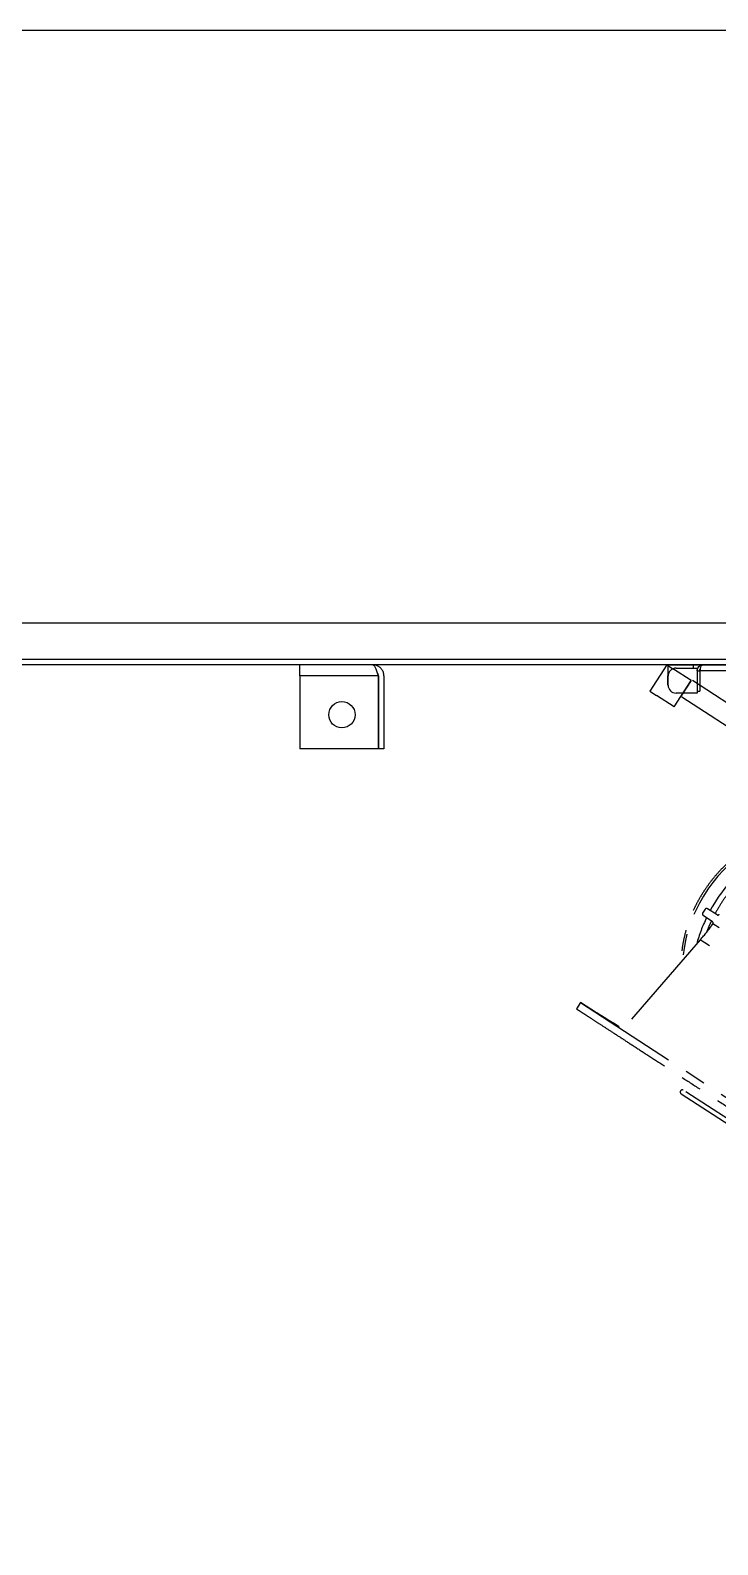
# Model space of a CAD drawing. Header units: inches. Extents: x 908 to 1218, y 246 to 442.
# Drawn here: x 1013.29 to 1029.66, y 349.31 to 385.36 of the extents above; entities that cross this region are included whole.
import ezdxf

# ---------------------------------------------------------------- set-up
doc = ezdxf.new("R2010")
doc.units = ezdxf.units.IN
doc.header["$MEASUREMENT"] = 0
doc.linetypes.add('PHANTOM', pattern=[0.5, 0.25, -0.05, 0.05, -0.05, 0.05, -0.05])
doc.layers.add('Hingeable', color=7, linetype='PHANTOM')

msp = doc.modelspace()

# ---------------------------------------------------------------- linework, layer by layer
at = {"linetype": 'Continuous', "lineweight": 25}
for p, q in [((975.1484, 385.3625), (1065.1484, 385.3625)), ((975.2814, 371.258), (1065.0154, 371.258)), ((975.2814, 370.391), (1065.0154, 370.391)), ((1065.0154, 370.258), (975.2814, 370.258)), ((1019.7109, 369.994), (1019.7109, 370.258)), ((1028.4772, 369.9925), (1028.4772, 370.258)), ((1029.0712, 370.258), (1029.0712, 370.18)), ((1021.5739, 369.994), (1019.7109, 369.994)), ((1019.7109, 369.994), (1019.7109, 368.258)), ((1021.5739, 369.994), (1021.5739, 368.258)), ((1021.5809, 369.994), (1021.5809, 368.258)), ((1021.7109, 369.994), (1021.7109, 368.258)), ((1028.4677, 369.7735), (1028.4677, 369.9925)), ((1028.4677, 369.9925), (1028.4777, 369.9925)), ((1028.4777, 369.7735), (1028.4777, 369.9925)), ((1028.6652, 370.18), (1029.1652, 370.18)), ((1029.1652, 370.18), (1029.1652, 370.112)), ((1029.1686, 370.133), (1029.1652, 370.133)), ((1029.1652, 370.112), (1029.2282, 370.112)), ((1029.1652, 370.112), (1029.1652, 369.633)), ((1029.2282, 370.112), (1029.2282, 369.633)), ((1029.2353, 370), (1029.2282, 370)), ((1029.2368, 370.133), (1029.2313, 370.133)), ((1029.2353, 370.112), (1029.2353, 369.633)), ((1030.6484, 370.112), (1029.2353, 370.112)), ((1028.4677, 369.7735), (1028.4777, 369.7735)), ((1029.1652, 369.586), (1028.6652, 369.586)), ((1029.1652, 369.633), (1029.1652, 369.586)), ((1029.1652, 369.633), (1029.2282, 369.633)), ((1021.5739, 368.258), (1019.7109, 368.258)), ((1021.7109, 368.258), (1021.5809, 368.258))]:
    msp.add_line(p, q, dxfattribs=at)
msp.add_line((1028.4772, 370.258), (1054.5154, 370.258))
msp.add_circle((1020.7109, 369.0705), 0.3125, dxfattribs=at)
for centre, start, end in [((1028.6652, 369.9925), 90, 180), ((1028.6647, 369.7735), 180, 270), ((1028.6652, 369.7735), 180, 270)]:
    msp.add_arc(centre, 0.1875, start, end, dxfattribs=at)
for points, knots in [([(1021.4469, 370.258), (1021.4575, 370.254), (1021.4787, 370.2461), (1021.5104, 370.1851), (1021.5421, 370.0978), (1021.5633, 370.0286), (1021.5739, 369.994)], [0, 0, 0, 0, 0.2499999, 0.5000002, 0.750001, 1, 1, 1, 1]), ([(1021.7109, 369.994), (1021.7084, 370.0219), (1021.7032, 370.0776), (1021.6632, 370.1524), (1021.6047, 370.2108), (1021.5305, 370.2503), (1021.4752, 370.2554), (1021.4469, 370.258)], [0, 0, 0, 0, 0.1907771, 0.3816601, 0.5768537, 0.7838765, 1, 1, 1, 1]), ([(1029.1652, 370.112), (1029.1666, 370.1276), (1029.1696, 370.1588), (1029.192, 370.2002), (1029.224, 370.2318), (1029.2646, 370.2536), (1029.295, 370.2565), (1029.3112, 370.258)], [0, 0, 0, 0, 0.1911269, 0.3820585, 0.5729919, 0.7736094, 1, 1, 1, 1]), ([(1029.3112, 370.258), (1029.2995, 370.2553), (1029.2801, 370.2508), (1029.2544, 370.2203), (1029.2436, 370.185), (1029.2379, 370.147), (1029.2362, 370.1241), (1029.2353, 370.112)], [0, 0, 0, 0, 0.3002984, 0.4981942, 0.7181275, 0.8511703, 1, 1, 1, 1]), ([(1021.5809, 369.994), (1021.5798, 370.0067), (1021.5776, 370.032), (1021.5637, 370.063), (1021.5512, 370.077), (1021.546, 370.0829)], [0, 0, 0, 0, 0.3672065, 0.7336708, 1, 1, 1, 1]), ([(1029.2282, 370.112), (1029.2288, 370.1202), (1029.2298, 370.1347), (1029.2363, 370.1467), (1029.2391, 370.1519)], [0, 0, 0, 0, 0.567634, 1, 1, 1, 1])]:
    msp.add_open_spline(points, degree=3, knots=knots, dxfattribs=at)
at = {"layer": 'Hingeable', "linetype": 'PHANTOM', "ltscale": 10}
for p, q in [((1028.4484, 370.258), (1028.041, 369.6307)), ((1028.4484, 370.258), (1028.6057, 370.1559)), ((1029.025, 369.8836), (1028.6057, 370.1559)), ((1028.6176, 369.2562), (1029.025, 369.8836)), ((1029.025, 369.8836), (1028.7739, 369.4969)), ((1051.8203, 355.0988), (1029.0538, 369.8836)), ((1028.041, 369.6307), (1028.1983, 369.5286)), ((1028.6176, 369.2562), (1028.1983, 369.5286)), ((1028.8026, 369.4969), (1051.5692, 354.7121)), ((1029.6408, 364.3079), (1029.4106, 364.4517)), ((1029.3567, 364.4398), (1029.2982, 364.3498)), ((1029.3092, 364.2957), (1029.5312, 364.146)), ((1046.4623, 353.1019), (1029.5413, 364.0905)), ((1029.2435, 363.712), (1027.4632, 361.664)), ((1046.2376, 352.6758), (1029.2435, 363.712)), ((1026.3883, 362.2182), (1026.2949, 362.0688)), ((1026.7723, 361.9782), (1026.3883, 362.2182)), ((1026.3883, 362.2182), (1046.0343, 349.4599)), ((1027.173, 361.7278), (1027.1731, 361.7279)), ((1027.3114, 361.6413), (1027.173, 361.7278)), ((1030.9956, 358.7311), (1028.8387, 360.1318)), ((1028.7851, 360.0492), (1043.078, 350.7673))]:
    msp.add_line(p, q, dxfattribs=at)
at = {"layer": 'Hingeable', "linetype": 'PHANTOM', "ltscale": 10, "flags": 128}
msp.add_lwpolyline([(1030.7956, 366.0679), (1030.6768, 366.0158), (1030.5211, 365.9361), (1030.3675, 365.8444), (1030.217, 365.7411), (1030.0705, 365.627), (1029.9287, 365.5026), (1029.7924, 365.3686), (1029.6626, 365.2259), (1029.5398, 365.0752), (1029.4249, 364.9175), (1029.3185, 364.7536), (1029.2211, 364.5844), (1029.1334, 364.411), (1029.0558, 364.2343), (1028.9888, 364.0554), (1028.9329, 363.8752), (1028.8882, 363.6949), (1028.8551, 363.5154), (1028.8337, 363.3378), (1028.8266, 363.2324)], dxfattribs=at)
at = {"layer": 'Hingeable', "linetype": 'PHANTOM', "ltscale": 10}
for centre, radius, start, end in [((1032.7819, 362.6254), 3.7539, 127.25934, 151.63085), ((1029.3897, 364.4184), 0.0394, 58, 147), ((1032.6672, 362.655), 3.6385, 154.17725, 164.744), ((1029.3312, 364.3283), 0.0394, 147, 236), ((1029.5092, 364.1133), 0.0394, 324.61022, 56), ((1029.6617, 364.3413), 0.0394, 238, 327.79863), ((1025.5293, 366.9406), 4.9213, 319, 324.61022), ((1028.8119, 360.0905), 0.0492, 57, 237)]:
    msp.add_arc(centre, radius, start, end, dxfattribs=at)
for points, knots in [([(1030.8216, 366.1092), (1030.7816, 366.0954), (1030.6725, 366.0578), (1030.5037, 365.9742), (1030.3243, 365.8705), (1030.1707, 365.7659), (1030.0412, 365.6665), (1029.9233, 365.5666), (1029.8026, 365.4541), (1029.6674, 365.314), (1029.5186, 365.1394), (1029.382, 364.9541), (1029.2613, 364.7662), (1029.1581, 364.5834), (1029.0602, 364.3822), (1028.9711, 364.163), (1028.8945, 363.9269), (1028.8354, 363.6764), (1028.7969, 363.4274), (1028.7927, 363.2667), (1028.7907, 363.1911)], [0, 0, 0, 0, 0.03710312, 0.10124438, 0.1583804, 0.20855234, 0.25179691, 0.28891351, 0.3308988, 0.38133962, 0.44024832, 0.50764428, 0.55731674, 0.61078344, 0.66805483, 0.72914153, 0.79405404, 0.8628046, 0.93540538, 1, 1, 1, 1]), ([(1030.266, 365.2269), (1030.2134, 365.1744), (1030.0914, 365.0525), (1029.9175, 364.8391), (1029.7432, 364.5953), (1029.6441, 364.4226), (1029.5948, 364.3366)], [0, 0, 0, 0, 0.2022627, 0.4690407, 0.735818, 1, 1, 1, 1]), ([(1029.5079, 364.1617), (1029.4917, 364.1302), (1029.449, 364.047), (1029.417, 363.9609), (1029.3971, 363.9073)], [0, 0, 0, 0, 0.37848084, 1, 1, 1, 1]), ([(1026.295, 362.0688), (1026.299, 362.0662), (1026.3071, 362.0609), (1026.3725, 362.0184), (1026.4766, 361.9508), (1026.6228, 361.8559), (1026.8095, 361.7347), (1027.036, 361.5876), (1027.3014, 361.4152), (1027.6046, 361.2183), (1027.9442, 360.9978), (1028.3187, 360.7546), (1028.7267, 360.4896), (1029.1663, 360.2041), (1029.6357, 359.8993), (1030.1328, 359.5765), (1030.6555, 359.237), (1031.2017, 358.8824), (1031.7688, 358.514), (1032.3546, 358.1336), (1032.9565, 357.7428), (1033.5719, 357.3431), (1034.1981, 356.9364), (1034.8326, 356.5244), (1035.4726, 356.1088), (1036.1154, 355.6914), (1036.7581, 355.274), (1037.3981, 354.8583), (1038.0326, 354.4463), (1038.6589, 354.0396), (1039.2743, 353.6399), (1039.8762, 353.2491), (1040.462, 352.8687), (1041.0291, 352.5003), (1041.5752, 352.1457), (1042.098, 351.8062), (1042.5951, 351.4834), (1043.0644, 351.1786), (1043.5041, 350.8931), (1043.912, 350.6282), (1044.2866, 350.3849), (1044.6262, 350.1644), (1044.9294, 349.9675), (1045.1948, 349.7951), (1045.4213, 349.648), (1045.6079, 349.5268), (1045.7541, 349.4319), (1045.8583, 349.3643), (1045.9237, 349.3218), (1045.9318, 349.3165), (1045.9358, 349.3139)], [0, 0, 0, 0, 0.02083334, 0.04166665, 0.06249997, 0.08333332, 0.10416663, 0.12499998, 0.1458333, 0.16666669, 0.18749998, 0.20833335, 0.22916666, 0.24999995, 0.27083329, 0.29166665, 0.31250002, 0.33333331, 0.35416667, 0.37499999, 0.39583334, 0.41666668, 0.4375, 0.45833334, 0.47916665, 0.5, 0.52083334, 0.54166666, 0.5625, 0.58333334, 0.60416666, 0.62500002, 0.64583334, 0.66666668, 0.6875, 0.70833335, 0.72916668, 0.75000002, 0.77083336, 0.79166666, 0.81250002, 0.83333333, 0.8541667, 0.87500003, 0.89583337, 0.91666668, 0.93750003, 0.95833334, 0.97916666, 1, 1, 1, 1]), ([(1027.173, 361.7278), (1027.17, 361.7297), (1027.164, 361.7334), (1027.1182, 361.762), (1027.0528, 361.8029), (1026.9744, 361.8519), (1026.8952, 361.9014), (1026.8283, 361.9432), (1026.7814, 361.9725), (1026.7753, 361.9763), (1026.7723, 361.9782)], [0, 0, 0, 0, 0.124793, 0.2486412, 0.372144, 0.4969405, 0.6227237, 0.7484979, 0.8742535, 1, 1, 1, 1])]:
    msp.add_open_spline(points, degree=3, knots=knots, dxfattribs=at)

doc.saveas('drawing.dxf')
